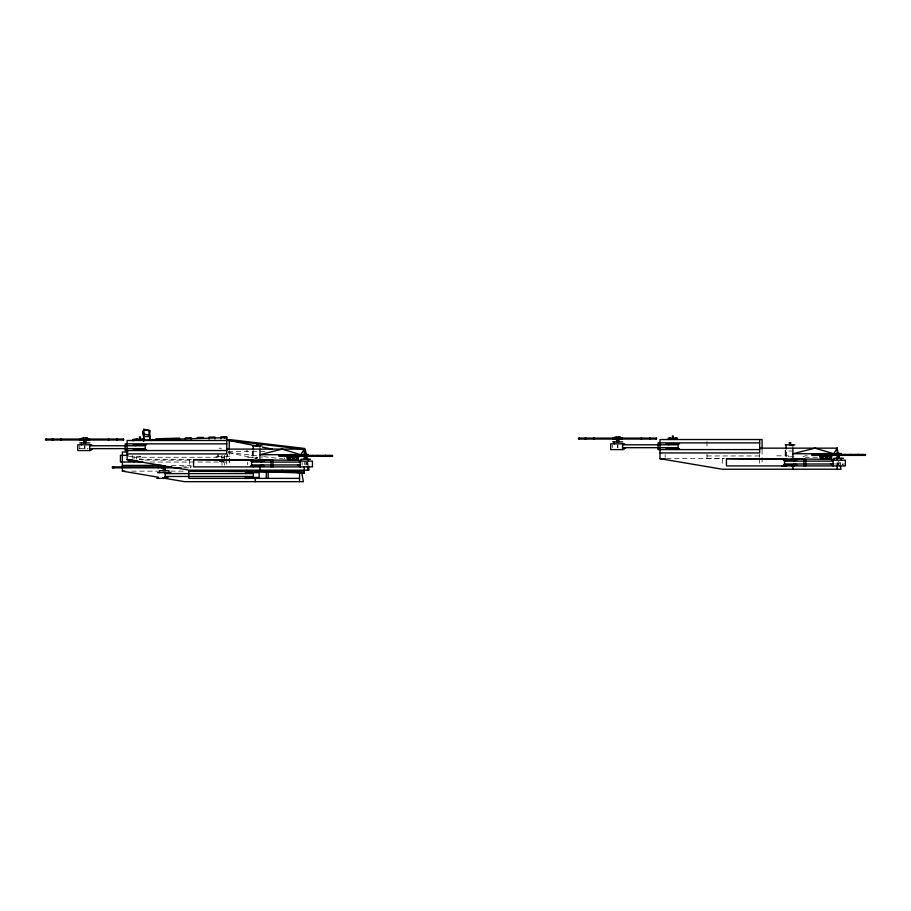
<?xml version="1.0" encoding="UTF-8"?>
<svg xmlns="http://www.w3.org/2000/svg" width="911" height="911" viewBox="0 0 911 911"><rect width="100%" height="100%" fill="white"/><g stroke="black" fill="none" stroke-linecap="round" stroke-linejoin="round"><path stroke-width="0.68" stroke-dasharray="4.55 3.42" d="M802.978 456.775L805.222 455.819L809.264 455.819M219.095 448.246L221.02 448.189L221.043 449.146M79.223 448.633L88.014 448.633M793.504 451.025L785.874 451.025L785.874 456.775M228.319 451.503L265.329 451.503M251.345 455.386L253.429 455.386M706.993 455.955L759.66 455.955M128.519 456.297L141.888 456.297L141.888 460.123M229.504 456.297L215.998 456.297L215.998 457.254M794.085 456.775L786.113 456.775L786.113 450.433M133.951 457.254L224.026 457.254M817.349 457.254L805.859 457.254L805.859 458.688M247.553 457.299L257.232 457.311L257.232 458.267L252.245 458.267M706.993 458.427L723.619 458.427M666.545 458.688L724.393 458.688M139.224 459.645L191.504 459.645M144.906 460.123L192.016 460.123M150.042 462.036L229.504 462.036L229.504 458.597M834.465 464.006L844.292 464.006M171.496 465.396L191.139 465.396M181.984 466.876L191.731 466.876M184.056 467.844L191.731 467.844M131.685 471.135L158.548 471.135M170.71 471.135L183.931 471.135M228.65 452.482L258.086 455.967M263.689 456.627L283.31 458.95M228.615 452.824L257.813 458.654M224.026 462.036L221.965 461.08L223.947 462.036L224.026 456.297M219.551 461.08L221.612 462.036M219.357 461.08L221.419 462.036M842.003 464.006L844.292 465.92M837.721 464.006L839.805 465.92M307.622 462.105L308.1 464.747M306.677 462.276L307.155 464.917M840.671 462.481L840.671 464.769M839.805 462.093L839.805 464.006M838.678 461.137L838.678 464.006M837.175 461.979L837.175 465.009M788.345 456.775L788.345 455.819L776.855 455.819L776.855 456.775M785.772 450.433L785.772 456.001M785.339 450.433L785.339 456.001M785.145 450.433L785.145 456.001M762.086 449.476L762.086 464.052M759.66 453.906L759.66 457.322M759.66 458.688L759.66 464.052M722.286 458.688L722.286 466.591M706.993 441.448L706.993 447.107M706.993 453.906L706.993 458.688M665.144 454.589L665.144 457.322M617.943 444.807L617.943 447.677M617.351 444.807L617.351 447.677M612.659 444.807L612.659 447.677M307.781 462.287L307.781 464.587M306.905 462.093L306.905 464.963M305.789 462.093L305.789 464.963M304.285 461.752L304.285 464.564M302.076 462.332L302.076 465.02M262.015 454.168L262.015 458.347M257.039 457.299L257.061 458.267M253.212 451.389L253.212 458.347M252.882 451.389L252.882 458.347M252.449 451.389L252.449 458.347M252.256 451.389L252.256 458.347M247.519 462.184L247.519 464.792M247.132 450.546L247.132 451.503M246.87 450.546L246.87 451.503M229.367 458.597L229.367 462.036M229.196 450.433L229.196 465.009M227.534 454.384L227.534 456.297M227.386 454.384L227.386 456.297M226.771 455.546L226.771 458.324M226.771 459.645L226.771 465.009M224.448 455.306L224.448 465.168M222.022 455.227L222.022 465.396M221.612 456.297L221.612 457.254M221.419 456.297L221.419 457.254M218.105 454.384L218.105 456.297M217.98 454.384L217.98 456.297M216.135 456.297L216.135 457.254M190.558 466.876L190.558 467.844M189.397 459.645L189.397 467.548M139.975 456.297L139.987 459.884M136.468 457.254L136.411 459.167M133.997 456.297L133.951 459.167M132.254 455.546L132.254 458.279M85.042 445.764L85.042 448.633M84.461 445.764L84.461 448.633M79.769 445.764L79.769 448.633M284.733 458.859A1.913 1.515 -90 0 1 284.426 457.948"/><path stroke-width="1.37" d="M266.319 478.377L266.319 471.796M271.068 466.887L271.068 460.294L272.924 460.294L272.924 466.887M803.957 465.931L803.957 459.338M297.441 458.358L297.441 457.003M297.51 456.024L298.204 455.762C299.457 459.155 295.802 462.742 297.271 454.555M297.271 456.718C298.546 455.864 298.455 459.645 297.271 458.632M830.616 456.718C830.673 452.869 832.312 456.718 831.333 458.381C829.204 460.009 828.839 454.077 831.094 454.805C832.142 462.97 828.964 453.484 830.855 456.718M830.376 457.197L830.376 456.24M229.196 449.112L229.31 439.546L304.365 448.417L304.251 449.374L229.196 440.491L127.107 440.491L127.107 459.645L189.397 470.178L308.112 470.178L309.057 470.008L308.339 466.056M297.692 458.632L297.271 460.306M830.581 457.675L830.172 459.349M296.735 460.306L296.94 454.555M297.999 459.463L297.817 460.306L289.709 460.306L287.534 457.675L289.709 454.555L297.612 454.555L297.999 455.921M829.636 459.349L829.83 453.598M830.9 458.495L830.707 459.349M297.624 458.165L297.863 457.197M297.726 457.675L297.738 456.718L297.738 458.62L297.92 457.436M297.555 457.914L297.795 456.958M148.983 433.522L149.973 439.956L149.689 430.379L143.744 429.332L142.868 432.235L144.075 440.138L226.771 437.622L226.737 436.665L220.838 436.847L220.895 438.76M295.027 460.306L295.221 459.463L295.221 460.306M827.051 453.598L826.653 454.942L829.443 454.942M827.917 459.349L828.11 458.495L828.11 459.349M226.771 449.112L304.285 449.112L300.892 454.703L259.988 454.703L282.137 449.112L300.892 454.703L304.285 454.714L304.285 449.112L305.219 448.941L307.144 459.474M294.162 454.555L293.763 455.899L296.542 455.899M822.61 459.349L820.424 456.718L822.61 453.598L830.502 453.598L830.9 454.965M92.911 448.633L90.326 450.546L77.799 450.546L77.799 444.807L91.704 444.807M625.8 447.677L623.215 449.59L610.689 449.59L610.689 443.851L624.593 443.851M92.318 448.633L89.699 450.546L89.699 444.807M625.208 447.677L622.6 449.59L622.6 443.851M156.794 478.377L165.119 478.377L169.275 476.464M143.824 432.053L142.868 432.235L143.961 436.631L149.871 436.46M148.789 432.235L149.734 432.053M134.737 439.455L132.824 439.523L132.892 440.48M132.254 440.491L135.079 440.412M672.227 436.187L673.457 436.187M139.337 437.143L140.567 437.143M616.314 438.1L578.439 438.1L578.439 439.056L656.569 439.056L656.569 438.1L618.102 438.1M668.082 438.1L677.602 438.1M83.425 439.056L45.55 439.056L45.55 440.013L123.68 440.013L123.68 439.056L85.213 439.056M135.192 439.056L144.712 439.056M671.384 439.056L669.426 439.056L669.426 438.1M138.495 440.013L136.536 440.013L136.536 439.056M612.591 441.926L622.691 441.926M79.701 442.883L89.802 442.883M759.66 442.883L658.084 442.883L658.084 449.59L759.66 449.59M788.972 442.94L791.078 442.94M226.771 443.851L125.194 443.851L125.194 450.546L226.771 450.546M256.276 443.896L258.189 443.896M666.18 443.851L679.504 443.851M133.291 444.807L146.614 444.807M622.6 444.807L678.091 444.807L678.091 448.633M785.145 444.853L794.904 444.853M89.699 445.764L145.202 445.764L145.202 449.59M252.449 445.809L262.015 445.809M622.6 447.677L678.091 447.677M759.66 448.155L837.175 448.155L838.61 456.058M89.699 448.633L145.202 448.633M666.18 448.633L679.504 448.633M133.291 449.59L146.614 449.59M127.984 451.981L122.37 451.981L122.37 471.135L158.355 477.227M660.008 452.938L759.66 452.938L759.66 439.535M127.107 453.906L226.771 453.906L226.771 437.622M837.05 454.43L811.906 454.43L811.906 455.386L865.45 455.386L865.45 454.43L837.869 454.43M127.984 455.341L120.446 455.341L120.446 462.036L143.129 462.036M304.16 455.386L279.005 455.386L279.005 456.343L332.561 456.343L332.561 455.386L304.98 455.386M820.424 456.718L831.572 456.718M287.534 457.675L298.683 457.675M833.895 458.267L843.461 458.267M829.443 458.472L826.653 458.472L826.846 459.349M762.086 449.112L762.086 439.535L660.008 439.535L660.008 458.688L665.144 458.688M831.982 460.18L845.374 460.18L845.374 465.92L726.443 465.92L726.443 458.688L785.749 459.133M762.086 458.688L786.33 458.688M794.403 458.688L803.832 458.688M301.006 459.224L310.56 459.224M834.442 459.349L759.66 458.688M296.542 459.429L293.763 459.429L293.957 460.306M127.107 459.645L132.254 459.645M299.093 461.137L312.473 461.137L312.473 466.887L193.553 466.876L193.553 459.645L252.859 460.089M229.196 459.645L252.825 459.645M262.562 459.645L272.287 459.645M783.426 460.18L796.818 460.18M301.552 460.306L226.771 459.645M128.519 461.08L137.891 461.08M250.536 461.137L263.928 461.137M784.508 461.137L833.053 461.137M251.607 462.093L300.163 462.093M784.508 464.006L833.053 464.006M251.607 464.963L300.163 464.963M783.426 464.963L796.818 464.963M122.37 465.396L161.668 465.396M794.016 465.92L794.46 465.931M161.247 465.92L165.107 465.92M250.536 465.92L263.928 465.92M781.809 465.931L785.965 465.931M791.841 465.92L792.877 465.92L792.877 469.222M161.498 466.887L112.326 466.876L112.326 467.844L181.289 467.844M164.344 466.887L171.177 466.887M122.37 471.135L124.932 471.135M299.537 478.377L188.805 478.377L188.805 471.135L238.636 471.386M224.448 471.135L238.352 471.135M246.835 470.178L246.835 471.135L304.285 471.135M222.022 471.135L283.173 471.796M157.569 472.627L170.869 472.627M165.119 473.583L253.383 473.583L253.383 477.421M165.119 476.464L253.383 476.464M244.171 478.377L248.794 478.377M254.203 478.377L255.239 478.377L255.239 481.668M256.162 478.377L256.97 478.377M726.443 458.688L786.068 459.042M794.586 459.098L804.527 459.155M193.553 459.645L253.178 459.998M261.696 460.055L271.626 460.112M188.805 471.135L248.43 471.499M256.948 471.545L266.889 471.602M791.841 459.315L792.877 459.338L792.877 448.155M258.952 460.271L259.988 460.294L259.988 449.112M244.171 471.465L248.111 471.579M254.203 471.761L255.239 471.784M246.835 471.135L304.285 473.06L304.285 466.887M304.285 473.06L282.137 471.135L282.137 470.178M229.276 439.785L226.418 439.444L229.253 440.013M660.008 458.688L722.286 469.222L841.001 469.222L840.284 465.27M162.5 477.933L184.648 481.668L303.363 481.668L301.689 472.456M149.7 430.744L143.756 429.685L142.868 432.235L143.881 434.08L149.825 435.139M229.196 440.491L256.993 446.06M262.562 447.164L272.287 449.112M143.744 429.593L149.7 430.835M830.764 464.006L833.053 465.92L833.053 460.18M297.874 464.963L300.163 466.887L300.163 461.137M830.411 455.067L830.172 453.598M297.681 456.958L297.92 457.914M297.624 457.197L297.795 458.392M304.285 449.112L305.72 457.015M307.394 466.227L308.112 470.178M225.757 436.688L225.791 437.656M225.119 436.711L225.154 437.667M224.801 436.722L224.835 437.679M224.482 436.733L224.516 437.69M223.844 436.756L223.878 437.713M214.985 438.943L214.928 437.018L209.018 437.2L209.074 439.113M203.142 438.339L203.107 437.382L197.209 437.565L197.231 438.521M191.356 439.66L191.299 437.735L185.388 437.918L185.445 439.831M179.547 440.013L179.478 438.1L155.849 438.817L155.883 439.774M143.744 429.332L143.961 436.631M134.714 439.466L134.737 440.423M133.997 439.478L134.031 440.434M133.507 439.501L133.53 440.457M133.382 439.501L133.416 440.457M858.333 454.43L858.333 455.386M858.151 454.43L858.151 455.386M850.772 454.43L850.772 455.386M845.169 454.43L845.169 455.386M841.286 458.267L841.286 460.18M841.104 454.43L841.104 455.386L841.047 453.473L836.309 453.473L836.309 455.386M839.475 453.473L839.441 455.386M839.202 455.386L839.202 458.267M838.154 455.386L838.154 458.267M837.869 453.473L837.869 458.267M837.175 455.147L837.175 459.349M837.175 465.931L837.175 469.222M832.187 454.43L832.187 455.386M826.653 453.598L826.653 459.349M819.023 454.43L819.023 455.386M805.825 459.338L805.825 465.931M795.747 464.006L795.747 464.963M793.777 460.18L793.777 461.137M793.777 464.006L793.777 464.963M793.208 444.853L793.208 445.809L792.171 445.809L792.171 444.853M790.122 442.94L790.122 444.853M789.939 442.94L789.939 444.853M786.113 444.853L786.113 449.032M786.113 464.963L786.113 465.92M784.508 460.18L784.508 464.963M676.588 448.633L676.588 449.59M676.235 438.1L676.258 439.056M675.29 438.1L675.256 439.056M672.842 436.187L672.842 439.056M670.394 438.1L670.428 439.056M668.663 443.851L668.663 444.807M668.663 447.677L668.663 448.633M667.604 447.677L667.604 448.633M656.262 438.1L656.262 439.056M649.873 438.1L649.873 439.056M649.623 438.1L649.623 439.056M641.686 438.1L641.686 439.056M641.219 438.1L641.219 439.056M622.35 438.1L622.35 439.056M621.792 438.1L621.792 439.056M620.459 439.056L620.459 437.143L614.811 437.143L614.811 439.056M619.89 437.143L619.89 439.056M618.956 437.143L618.956 438.1M618.694 437.143L618.694 438.1M618.694 439.056L618.694 441.926M618.523 439.056L618.523 441.926M618.398 437.143L618.398 438.1M618.102 437.143L618.102 441.926M617.18 439.056L617.18 441.926M616.758 439.056L616.758 441.926M616.599 439.056L616.599 441.926M616.314 437.143L616.314 439.056M614.367 441.926L614.367 443.851M613.524 438.1L613.524 439.056M612.909 438.1L612.909 439.056M594.2 438.1L594.2 439.056M593.482 438.1L593.482 439.056M586.001 438.1L586.001 439.056M585.09 438.1L585.09 439.056M579.305 438.1L579.305 439.056M325.443 455.386L325.443 456.343M325.261 455.386L325.261 456.343M317.882 455.386L317.882 456.343M312.279 455.386L312.279 456.343M308.396 459.224L308.396 461.137M308.214 456.343L308.157 454.43L303.42 454.43L303.42 456.343M306.586 454.43L306.586 459.224M306.301 456.343L306.301 459.224M305.265 456.343L305.265 459.224M305.026 454.43L304.98 459.224M304.285 456.104L304.285 458.905M303.352 455.386L303.352 456.343M299.537 471.796L299.537 481.668M299.298 455.386L299.298 456.343M297.738 456.718L297.738 458.62M293.763 454.555L293.763 460.306M286.134 455.386L286.134 456.343M268.187 471.796L268.187 478.377M262.846 464.963L262.846 465.92M260.888 461.137L260.888 462.093M260.888 464.963L260.888 465.92M260.318 445.809L260.318 446.766L259.282 446.766L259.282 445.809M259.988 466.876L259.988 470.178M257.232 443.896L257.232 445.809M253.212 445.809L253.212 449.988M253.212 465.92L253.212 466.887M253.121 477.421L253.121 478.377M251.607 461.137L251.607 465.92M245.845 473.583L245.845 472.627L259.134 472.627L259.134 477.421L245.833 477.421L245.845 476.464M168.968 472.627L168.968 470.714L159.471 470.714L159.471 472.627M165.164 467.844L165.164 470.714M165.119 472.627L165.119 478.377M164.344 465.92L164.344 470.714M163.274 467.844L163.274 470.714M161.498 465.92L161.498 467.844M158.218 466.887L158.218 467.844M143.699 439.056L143.699 441.357M143.699 449.59L143.699 450.546M143.346 439.056L143.369 440.013M142.401 439.056L142.367 440.013M139.952 437.143L139.952 440.013M135.773 444.807L135.773 445.764M135.773 448.633L135.773 449.59M134.304 461.08L134.304 462.036M133.951 460.123L133.951 461.08M123.372 439.056L123.372 440.013M116.984 439.056L116.984 440.013M116.733 439.056L116.733 440.013M113.955 466.887L113.955 467.844M112.827 466.887L112.827 467.844M108.785 439.056L108.785 440.013M108.329 439.056L108.329 440.013M89.449 439.056L89.449 440.013M88.902 439.056L88.902 440.013M87.57 440.013L87.57 438.1L81.922 438.1L81.922 440.013M87.001 438.1L87.001 440.013M86.067 438.1L86.067 439.056M85.805 438.1L85.805 439.056M85.805 440.013L85.805 442.883M85.634 440.013L85.634 442.883M85.497 438.1L85.497 439.056M85.213 438.1L85.213 442.883M83.869 440.013L83.869 442.883M83.71 440.013L83.71 442.883M83.425 438.1L83.425 440.013M81.478 442.883L81.478 444.807M80.635 439.056L80.635 440.013M80.02 439.056L80.02 440.013M61.299 439.056L61.299 440.013M60.593 439.056L60.593 440.013M53.1 439.056L53.1 440.013M52.189 439.056L52.189 440.013M46.415 439.056L46.415 440.013M289.197 459.326A1.902 1.446 -90 0 1 287.022 457.675A1.902 1.446 -90 0 1 289.197 456.035M289.96 459.508A1.902 1.446 -90 0 1 288.889 457.675M289.083 456.73A1.902 1.446 -90 0 1 290.336 455.773M822.086 458.37A1.902 1.446 -90 0 1 819.923 456.718A1.902 1.446 -90 0 1 822.086 455.079M822.849 458.552A1.902 1.446 -90 0 1 821.779 456.718M821.973 455.773A1.902 1.446 -90 0 1 823.225 454.817M837.175 448.155L833.781 453.746L792.877 453.746L815.026 448.155L833.781 453.746L837.175 453.746L837.175 448.155M291.577 454.555L289.391 457.675L291.577 460.306L293.763 457.675L291.577 454.555M824.466 453.598L822.291 456.718L824.466 459.349L826.653 456.718L824.466 453.598M137.538 440.013L137.538 439.056L137.504 440.013"/></g></svg>
